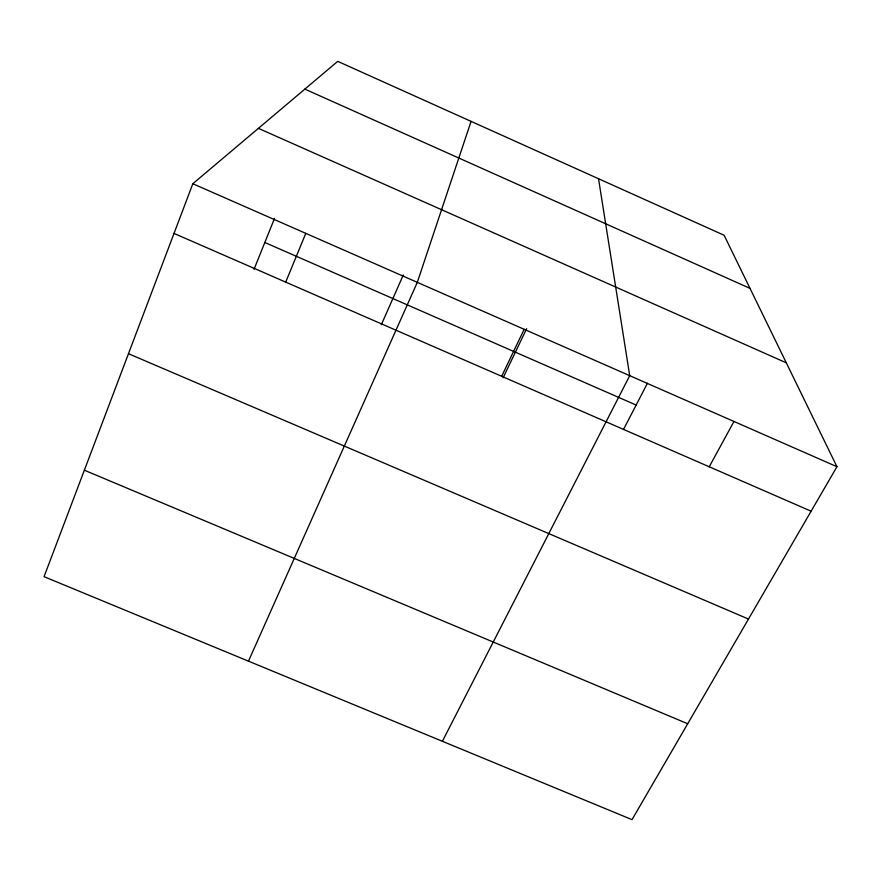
<?xml version="1.0" encoding="UTF-8"?>
<svg xmlns="http://www.w3.org/2000/svg" width="881" height="881" viewBox="0 0 881 881"><rect width="100%" height="100%" fill="white"/><g stroke="black" fill="none" stroke-linecap="round" stroke-linejoin="round"><path stroke-width="1.32" d="M471.071 121.369L417.308 282.349L248.475 661.157M192.829 183.733L44.05 576.681L632.018 819.649L836.95 466.71L724.116 235.26L337.731 61.351L192.829 183.733L836.95 466.71M254.047 269.278L274.531 218.367M285.708 282.118L305.795 233.366M381.319 324.759L403.3 274.949M501.674 376.286L524.173 329.307M503.084 377.85L526.651 328.668M442.383 741.284L629.717 375.669L598.529 178.733M623.517 429.432L647.447 383.235M709.227 466.776L733.972 421.47M84.367 470.201L687.698 723.753M128.472 353.699L748.487 619.057M174.009 233.421L811.115 511.2M264.818 242.495L636.148 405.051M258.408 128.351L786.304 362.829M304.859 89.113L750.017 288.384"/></g></svg>
